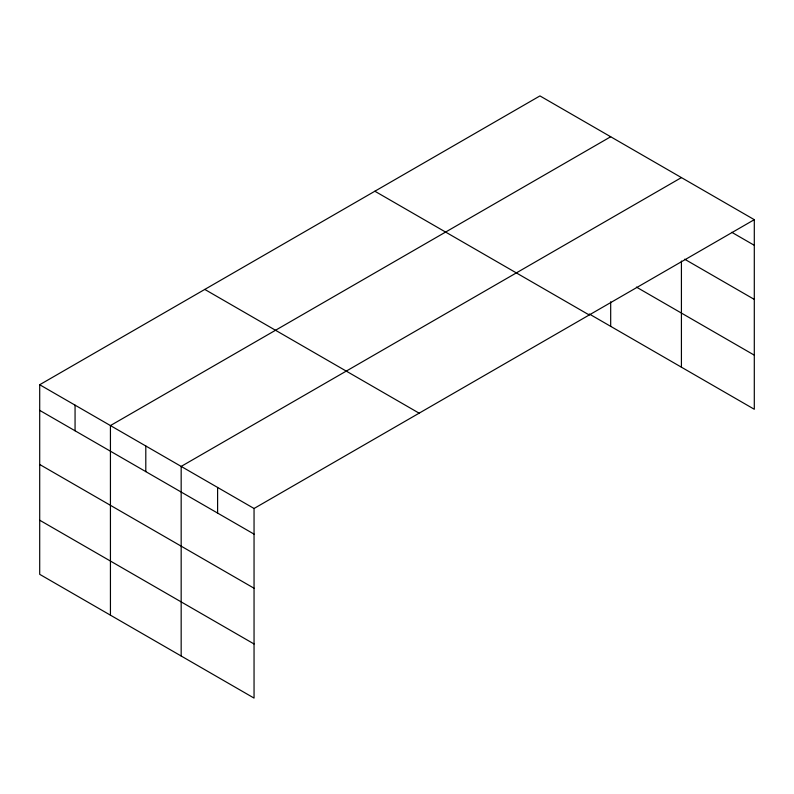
<?xml version="1.0" encoding="UTF-8"?>
<svg xmlns="http://www.w3.org/2000/svg" width="794" height="794" viewBox="0 0 794 794"><rect width="100%" height="100%" fill="white"/><g stroke="black" fill="none" stroke-linecap="round" stroke-linejoin="round"><path stroke-width="1.19" d="M39.7 384.733L254.05 508.488L254.05 698.085L39.7 574.33L39.7 384.733L539.95 95.915L754.3 219.67L754.3 409.267L589.257 313.977M610.685 136.757L110.435 425.574L110.435 615.171M681.421 177.598L181.171 466.415L181.171 656.003M254.05 508.488L754.3 219.67M731.79 232.314L754.3 245.306M684.636 259.191L754.3 299.407M636.411 287.091L754.3 355.156M374.867 191.225L589.217 314.98M204.783 289.423L419.133 413.178M39.7 410.369L254.05 534.124M39.7 464.48L254.05 588.235M39.7 520.219L254.05 643.974M681.421 261.057L681.421 367.185M610.685 301.76L610.685 326.354M217.606 487.447L217.606 513.083M145.798 445.99L145.798 471.626M75.063 405.158L75.063 430.795"/></g></svg>
